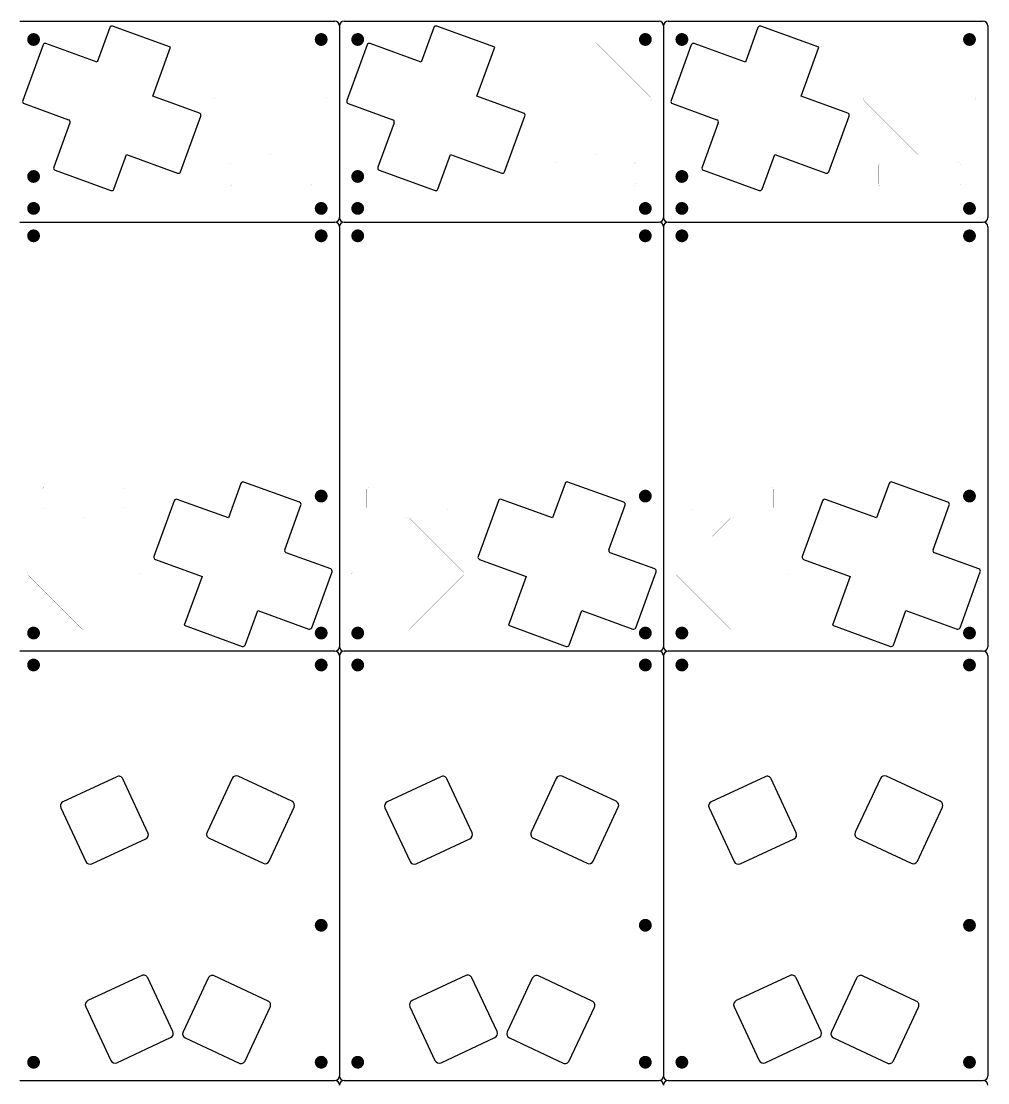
# Model space of a CAD drawing. Extents: x 0 to 355, y 0 to 464.
# Drawn here: x 143.3 to 355, y 231.5 to 464 of the extents above; entities that cross this region are included whole.
import ezdxf

# ---------------------------------------------------------------- set-up
doc = ezdxf.new("R2010")
doc.units = 0
doc.layers.add('20', color=5, linetype='CONTINUOUS')

msp = doc.modelspace()

# ---------------------------------------------------------------- linework, layer by layer
at = {"layer": '20'}
for p, q in [((143, 464), (212, 464)), ((175.9981, 458.3054), (163.3122, 462.9227)), ((213, 463), (213, 426)), ((213, 463), (213, 426)), ((214, 464), (283, 464)), ((246.9981, 458.3054), (234.3122, 462.9227)), ((284, 463), (284, 426)), ((284, 463), (284, 426)), ((285, 464), (354, 464)), ((317.9981, 458.3054), (305.3122, 462.9227)), ((355, 463), (355, 426)), ((162.6714, 462.6238), (159.9132, 455.0459)), ((233.6714, 462.6238), (230.9132, 455.0459)), ((304.6714, 462.6238), (301.9132, 455.0459)), ((148.0714, 458.8238), (143.6251, 446.6078)), ((159.9132, 455.0459), (148.7122, 459.1227)), ((172.1012, 447.5988), (175.9981, 458.3054)), ((219.0714, 458.8238), (214.6251, 446.6078)), ((230.9132, 455.0459), (219.7122, 459.1227)), ((243.1012, 447.5988), (246.9981, 458.3054)), ((290.0714, 458.8238), (285.6251, 446.6078)), ((301.9132, 455.0459), (290.7122, 459.1227)), ((314.1012, 447.5988), (317.9981, 458.3054)), ((182.3282, 443.8764), (172.1012, 447.5988)), ((253.3282, 443.8764), (243.1012, 447.5988)), ((324.3282, 443.8764), (314.1012, 447.5988)), ((143.924, 445.967), (153.6812, 442.4157)), ((214.924, 445.967), (224.6812, 442.4157)), ((285.924, 445.967), (295.6812, 442.4157)), ((153.98, 441.7748), (150.4251, 432.0078)), ((178.1808, 431.0196), (182.6271, 443.2356)), ((224.98, 441.7748), (221.4251, 432.0078)), ((249.1808, 431.0196), (253.6271, 443.2356)), ((295.98, 441.7748), (292.4251, 432.0078)), ((320.1808, 431.0196), (324.6271, 443.2356)), ((163.5808, 427.2196), (166.339, 434.7975)), ((166.339, 434.7975), (177.54, 430.7207)), ((234.5808, 427.2196), (237.339, 434.7975)), ((237.339, 434.7975), (248.54, 430.7207)), ((305.5808, 427.2196), (308.339, 434.7975)), ((308.339, 434.7975), (319.54, 430.7207)), ((150.724, 431.367), (162.94, 426.9207)), ((221.724, 431.367), (233.94, 426.9207)), ((292.724, 431.367), (304.94, 426.9207)), ((213, 426), (213, 421)), ((213, 426), (213, 421)), ((284, 426), (284, 421)), ((284, 426), (284, 421)), ((355, 426), (355, 421)), ((143, 420), (212, 420)), ((213, 419), (213, 327)), ((213, 419), (213, 327)), ((214, 420), (283, 420)), ((284, 419), (284, 327)), ((284, 419), (284, 327)), ((285, 420), (354, 420)), ((355, 419), (355, 327)), ((191.4192, 362.7804), (188.661, 355.2025)), ((204.276, 358.633), (192.06, 363.0793)), ((262.4192, 362.7804), (259.661, 355.2025)), ((275.276, 358.633), (263.06, 363.0793)), ((333.4192, 362.7804), (330.661, 355.2025)), ((346.276, 358.633), (334.06, 363.0793)), ((176.8192, 358.9804), (172.3729, 346.7644)), ((188.661, 355.2025), (177.46, 359.2793)), ((247.8192, 358.9804), (243.3729, 346.7644)), ((259.661, 355.2025), (248.46, 359.2793)), ((318.8192, 358.9804), (314.3729, 346.7644)), ((330.661, 355.2025), (319.46, 359.2793)), ((201.02, 348.2252), (204.5749, 357.9922)), ((272.02, 348.2252), (275.5749, 357.9922)), ((343.02, 348.2252), (346.5749, 357.9922)), ((211.076, 344.033), (201.3188, 347.5844)), ((282.076, 344.033), (272.3188, 347.5844)), ((353.076, 344.033), (343.3188, 347.5844)), ((172.6718, 346.1236), (182.8988, 342.4012)), ((243.6718, 346.1236), (253.8988, 342.4012)), ((314.6718, 346.1236), (324.8988, 342.4012)), ((182.8988, 342.4012), (179.0019, 331.6946)), ((206.9286, 331.1762), (211.3749, 343.3922)), ((253.8988, 342.4012), (250.0019, 331.6946)), ((277.9286, 331.1762), (282.3749, 343.3922)), ((324.8988, 342.4012), (321.0019, 331.6946)), ((348.9286, 331.1762), (353.3749, 343.3922)), ((192.3286, 327.3762), (195.0868, 334.9541)), ((195.0868, 334.9541), (206.2878, 330.8773)), ((263.3286, 327.3762), (266.0868, 334.9541)), ((266.0868, 334.9541), (277.2878, 330.8773)), ((334.3286, 327.3762), (337.0868, 334.9541)), ((337.0868, 334.9541), (348.2878, 330.8773)), ((179.0019, 331.6946), (191.6878, 327.0773)), ((250.0019, 331.6946), (262.6878, 327.0773)), ((321.0019, 331.6946), (333.6878, 327.0773)), ((212, 326), (143, 326)), ((283, 326), (214, 326)), ((354, 326), (285, 326)), ((213, 325), (213, 233)), ((213, 325), (213, 233)), ((284, 325), (284, 233)), ((284, 325), (284, 233)), ((355, 325), (355, 233)), ((164.2262, 298.5375), (152.4442, 293.0435)), ((171.0492, 286.2718), (165.5552, 298.0538)), ((189.4852, 298.1663), (183.9912, 286.3843)), ((202.5961, 293.1559), (190.8141, 298.65)), ((235.2262, 298.5375), (223.4442, 293.0435)), ((242.0492, 286.2718), (236.5552, 298.0538)), ((260.4852, 298.1663), (254.9912, 286.3843)), ((273.5961, 293.1559), (261.8141, 298.65)), ((306.2262, 298.5375), (294.4442, 293.0435)), ((313.0492, 286.2718), (307.5552, 298.0538)), ((331.4852, 298.1663), (325.9912, 286.3843)), ((344.5961, 293.1559), (332.8141, 298.65)), ((151.9605, 291.7145), (157.4546, 279.9325)), ((197.5858, 280.045), (203.0798, 291.827)), ((222.9605, 291.7145), (228.4546, 279.9325)), ((268.5858, 280.045), (274.0798, 291.827)), ((293.9605, 291.7145), (299.4546, 279.9325)), ((339.5858, 280.045), (345.0798, 291.827)), ((158.7835, 279.4488), (170.5655, 284.9429)), ((184.4748, 285.0553), (196.2568, 279.5613)), ((229.7835, 279.4488), (241.5655, 284.9429)), ((255.4748, 285.0553), (267.2568, 279.5613)), ((300.7835, 279.4488), (312.5655, 284.9429)), ((326.4748, 285.0553), (338.2568, 279.5613)), ((169.6895, 254.9799), (157.9075, 249.4858)), ((176.5125, 242.7142), (171.0184, 254.4962)), ((184.2452, 254.4188), (178.7512, 242.6368)), ((197.3562, 249.4084), (185.5742, 254.9025)), ((240.6895, 254.9799), (228.9075, 249.4858)), ((247.5125, 242.7142), (242.0184, 254.4962)), ((255.2452, 254.4188), (249.7512, 242.6368)), ((268.3562, 249.4084), (256.5742, 254.9025)), ((311.6895, 254.9799), (299.9075, 249.4858)), ((318.5125, 242.7142), (313.0184, 254.4962)), ((326.2452, 254.4188), (320.7512, 242.6368)), ((339.3562, 249.4084), (327.5742, 254.9025)), ((157.4238, 248.1569), (162.9179, 236.3749)), ((192.3458, 236.2975), (197.8399, 248.0795)), ((228.4238, 248.1569), (233.9179, 236.3749)), ((263.3458, 236.2975), (268.8399, 248.0795)), ((299.4238, 248.1569), (304.9179, 236.3749)), ((334.3458, 236.2975), (339.8399, 248.0795)), ((164.2468, 235.8912), (176.0288, 241.3852)), ((179.2349, 241.3079), (191.0169, 235.8138)), ((235.2468, 235.8912), (247.0288, 241.3852)), ((250.2349, 241.3079), (262.0169, 235.8138)), ((306.2468, 235.8912), (318.0288, 241.3852)), ((321.2349, 241.3079), (333.0169, 235.8138)), ((143, 232), (212, 232)), ((143, 232), (212, 232)), ((214, 232), (283, 232)), ((214, 232), (283, 232)), ((285, 232), (354, 232)), ((285, 232), (354, 232))]:
    msp.add_line(p, q, dxfattribs=at)
for points, const_width in [([(146, 459.3, 1), (146, 460.7, 1), (146, 459.3)], 1.4), ([(209, 459.3, 1), (209, 460.7, 1), (209, 459.3)], 1.4), ([(217, 459.3, 1), (217, 460.7, 1), (217, 459.3)], 1.4), ([(280, 459.3, 1), (280, 460.7, 1), (280, 459.3)], 1.4), ([(288, 459.3, 1), (288, 460.7, 1), (288, 459.3)], 1.4), ([(351, 459.3, 1), (351, 460.7, 1), (351, 459.3)], 1.4), ([(198.3536, 459.1464, 0.4142), (197.6464, 459.1464)], 0.01), ([(197.6447, 459.1482, 1), (197.6482, 459.1447)], 0.005), ([(197.6482, 459.1447, 1), (197.6447, 459.1482)], 0.005), ([(198.3553, 459.1482, 1), (198.3518, 459.1447)], 0.005), ([(198.3518, 459.1447, 1), (198.3553, 459.1482)], 0.005), ([(269.3536, 459.1464, 0.4142), (268.6464, 459.1464)], 0.01), ([(268.6447, 459.1482, 1), (268.6482, 459.1447)], 0.005), ([(268.6482, 459.1447, 1), (268.6447, 459.1482)], 0.005), ([(269.3553, 459.1482, 1), (269.3518, 459.1447)], 0.005), ([(269.3518, 459.1447, 1), (269.3553, 459.1482)], 0.005), ([(340.3536, 459.1464, 0.4142), (339.6464, 459.1464)], 0.01), ([(339.6447, 459.1482, 1), (339.6482, 459.1447)], 0.005), ([(339.6482, 459.1447, 1), (339.6447, 459.1482)], 0.005), ([(340.3553, 459.1482, 1), (340.3518, 459.1447)], 0.005), ([(340.3518, 459.1447, 1), (340.3553, 459.1482)], 0.005), ([(185.8536, 447.3536, 0.4142), (185.8536, 446.6464)], 0.01), ([(185.8518, 447.3553, 1), (185.8553, 447.3518)], 0.005), ([(185.8553, 446.6482, 1), (185.8518, 446.6447)], 0.005), ([(185.8553, 447.3518, 1), (185.8518, 447.3553)], 0.005), ([(185.8518, 446.6447, 1), (185.8553, 446.6482)], 0.005), ([(210.1464, 446.6464, 0.4142), (210.1464, 447.3536)], 0.01), ([(210.1482, 447.3553, 1), (210.1447, 447.3518)], 0.005), ([(210.1447, 446.6482, 1), (210.1482, 446.6447)], 0.005), ([(210.1447, 447.3518, 1), (210.1482, 447.3553)], 0.005), ([(210.1482, 446.6447, 1), (210.1447, 446.6482)], 0.005), ([(256.8536, 447.3536, 0.4142), (256.8536, 446.6464)], 0.01), ([(256.8518, 447.3553, 1), (256.8553, 447.3518)], 0.005), ([(256.8553, 446.6482, 1), (256.8518, 446.6447)], 0.005), ([(256.8553, 447.3518, 1), (256.8518, 447.3553)], 0.005), ([(256.8518, 446.6447, 1), (256.8553, 446.6482)], 0.005), ([(281.1464, 446.6464, 0.4142), (281.1464, 447.3536)], 0.01), ([(281.1482, 447.3553, 1), (281.1447, 447.3518)], 0.005), ([(281.1447, 446.6482, 1), (281.1482, 446.6447)], 0.005), ([(281.1447, 447.3518, 1), (281.1482, 447.3553)], 0.005), ([(281.1482, 446.6447, 1), (281.1447, 446.6482)], 0.005), ([(327.8536, 447.3536, 0.4142), (327.8536, 446.6464)], 0.01), ([(327.8518, 447.3553, 1), (327.8553, 447.3518)], 0.005), ([(327.8553, 446.6482, 1), (327.8518, 446.6447)], 0.005), ([(327.8553, 447.3518, 1), (327.8518, 447.3553)], 0.005), ([(327.8518, 446.6447, 1), (327.8553, 446.6482)], 0.005), ([(352.1464, 446.6464, 0.4142), (352.1464, 447.3536)], 0.01), ([(352.1482, 447.3553, 1), (352.1447, 447.3518)], 0.005), ([(352.1447, 446.6482, 1), (352.1482, 446.6447)], 0.005), ([(352.1447, 447.3518, 1), (352.1482, 447.3553)], 0.005), ([(352.1482, 446.6447, 1), (352.1447, 446.6482)], 0.005), ([(197.6464, 434.8536, 0.4142), (198.3536, 434.8536)], 0.01), ([(197.6482, 434.8553, 1), (197.6447, 434.8518)], 0.005), ([(197.6447, 434.8518, 1), (197.6482, 434.8553)], 0.005), ([(198.3518, 434.8553, 1), (198.3553, 434.8518)], 0.005), ([(198.3553, 434.8518, 1), (198.3518, 434.8553)], 0.005), ([(268.6464, 434.8536, 0.4142), (269.3536, 434.8536)], 0.01), ([(268.6482, 434.8553, 1), (268.6447, 434.8518)], 0.005), ([(268.6447, 434.8518, 1), (268.6482, 434.8553)], 0.005), ([(269.3518, 434.8553, 1), (269.3553, 434.8518)], 0.005), ([(269.3553, 434.8518, 1), (269.3518, 434.8553)], 0.005), ([(339.6464, 434.8536, 0.4142), (340.3536, 434.8536)], 0.01), ([(339.6482, 434.8553, 1), (339.6447, 434.8518)], 0.005), ([(339.6447, 434.8518, 1), (339.6482, 434.8553)], 0.005), ([(340.3518, 434.8553, 1), (340.3553, 434.8518)], 0.005), ([(340.3553, 434.8518, 1), (340.3518, 434.8553)], 0.005), ([(189.5, 433, 0.4142), (189, 432.5)], 0.01), ([(189.0025, 432.5, 1), (188.9975, 432.5)], 0.005), ([(188.9975, 432.5, 1), (189.0025, 432.5)], 0.005), ([(189.5, 433.0025, 1), (189.5, 432.9975)], 0.005), ([(189.5, 432.9975, 1), (189.5, 433.0025)], 0.005), ([(207, 432.5, 0.4142), (206.5, 433)], 0.01), ([(206.5, 433.0025, 1), (206.5, 432.9975)], 0.005), ([(206.5, 432.9975, 1), (206.5, 433.0025)], 0.005), ([(207.0025, 432.5, 1), (206.9975, 432.5)], 0.005), ([(206.9975, 432.5, 1), (207.0025, 432.5)], 0.005), ([(260.5, 433, 0.4142), (260, 432.5)], 0.01), ([(260.0025, 432.5, 1), (259.9975, 432.5)], 0.005), ([(259.9975, 432.5, 1), (260.0025, 432.5)], 0.005), ([(260.5, 433.0025, 1), (260.5, 432.9975)], 0.005), ([(260.5, 432.9975, 1), (260.5, 433.0025)], 0.005), ([(278, 432.5, 0.4142), (277.5, 433)], 0.01), ([(277.5, 433.0025, 1), (277.5, 432.9975)], 0.005), ([(277.5, 432.9975, 1), (277.5, 433.0025)], 0.005), ([(278.0025, 432.5, 1), (277.9975, 432.5)], 0.005), ([(277.9975, 432.5, 1), (278.0025, 432.5)], 0.005), ([(331.5, 433, 0.4142), (331, 432.5)], 0.01), ([(331.0025, 432.5, 1), (330.9975, 432.5)], 0.005), ([(330.9975, 432.5, 1), (331.0025, 432.5)], 0.005), ([(331.5, 433.0025, 1), (331.5, 432.9975)], 0.005), ([(331.5, 432.9975, 1), (331.5, 433.0025)], 0.005), ([(349, 432.5, 0.4142), (348.5, 433)], 0.01), ([(348.5, 433.0025, 1), (348.5, 432.9975)], 0.005), ([(348.5, 432.9975, 1), (348.5, 433.0025)], 0.005), ([(349.0025, 432.5, 1), (348.9975, 432.5)], 0.005), ([(348.9975, 432.5, 1), (349.0025, 432.5)], 0.005), ([(146, 429.3, 1), (146, 430.7, 1), (146, 429.3)], 1.4), ([(217, 429.3, 1), (217, 430.7, 1), (217, 429.3)], 1.4), ([(288, 429.3, 1), (288, 430.7, 1), (288, 429.3)], 1.4), ([(189, 428.5, 0.4142), (189.5, 428)], 0.01), ([(189.0025, 428.5, 1), (188.9975, 428.5)], 0.005), ([(188.9975, 428.5, 1), (189.0025, 428.5)], 0.005), ([(189.5, 428.0025, 1), (189.5, 427.9975)], 0.005), ([(189.5, 427.9975, 1), (189.5, 428.0025)], 0.005), ([(206.5, 428, 0.4142), (207, 428.5)], 0.01), ([(206.5, 428.0025, 1), (206.5, 427.9975)], 0.005), ([(206.5, 427.9975, 1), (206.5, 428.0025)], 0.005), ([(207.0025, 428.5, 1), (206.9975, 428.5)], 0.005), ([(206.9975, 428.5, 1), (207.0025, 428.5)], 0.005), ([(260, 428.5, 0.4142), (260.5, 428)], 0.01), ([(260.0025, 428.5, 1), (259.9975, 428.5)], 0.005), ([(259.9975, 428.5, 1), (260.0025, 428.5)], 0.005), ([(260.5, 428.0025, 1), (260.5, 427.9975)], 0.005), ([(260.5, 427.9975, 1), (260.5, 428.0025)], 0.005), ([(277.5, 428, 0.4142), (278, 428.5)], 0.01), ([(277.5, 428.0025, 1), (277.5, 427.9975)], 0.005), ([(277.5, 427.9975, 1), (277.5, 428.0025)], 0.005), ([(278.0025, 428.5, 1), (277.9975, 428.5)], 0.005), ([(277.9975, 428.5, 1), (278.0025, 428.5)], 0.005), ([(331, 428.5, 0.4142), (331.5, 428)], 0.01), ([(331.0025, 428.5, 1), (330.9975, 428.5)], 0.005), ([(330.9975, 428.5, 1), (331.0025, 428.5)], 0.005), ([(331.5, 428.0025, 1), (331.5, 427.9975)], 0.005), ([(331.5, 427.9975, 1), (331.5, 428.0025)], 0.005), ([(348.5, 428, 0.4142), (349, 428.5)], 0.01), ([(348.5, 428.0025, 1), (348.5, 427.9975)], 0.005), ([(348.5, 427.9975, 1), (348.5, 428.0025)], 0.005), ([(349.0025, 428.5, 1), (348.9975, 428.5)], 0.005), ([(348.9975, 428.5, 1), (349.0025, 428.5)], 0.005), ([(213, 426.0025, 1), (213, 425.9975)], 0.005), ([(213, 425.9975, 1), (213, 426.0025)], 0.005), ([(284, 426.0025, 1), (284, 425.9975)], 0.005), ([(284, 425.9975, 1), (284, 426.0025)], 0.005), ([(355, 425.9975, 1), (355, 426.0025)], 0.005), ([(146, 422.3, 1), (146, 423.7, 1), (146, 422.3)], 1.4), ([(209, 422.3, 1), (209, 423.7, 1), (209, 422.3)], 1.4), ([(217, 422.3, 1), (217, 423.7, 1), (217, 422.3)], 1.4), ([(280, 422.3, 1), (280, 423.7, 1), (280, 422.3)], 1.4), ([(288, 422.3, 1), (288, 423.7, 1), (288, 422.3)], 1.4), ([(351, 422.3, 1), (351, 423.7, 1), (351, 422.3)], 1.4), ([(146, 416.3, 1), (146, 417.7, 1), (146, 416.3)], 1.4), ([(209, 416.3, 1), (209, 417.7, 1), (209, 416.3)], 1.4), ([(217, 416.3, 1), (217, 417.7, 1), (217, 416.3)], 1.4), ([(280, 416.3, 1), (280, 417.7, 1), (280, 416.3)], 1.4), ([(288, 416.3, 1), (288, 417.7, 1), (288, 416.3)], 1.4), ([(351, 416.3, 1), (351, 417.7, 1), (351, 416.3)], 1.4), ([(148.5, 362, 0.4142), (148, 361.5)], 0.01), ([(148.0025, 361.5, 1), (147.9975, 361.5)], 0.005), ([(147.9975, 361.5, 1), (148.0025, 361.5)], 0.005), ([(148.5, 362.0025, 1), (148.5, 361.9975)], 0.005), ([(148.5, 361.9975, 1), (148.5, 362.0025)], 0.005), ([(166, 361.5, 0.4142), (165.5, 362)], 0.01), ([(165.5, 362.0025, 1), (165.5, 361.9975)], 0.005), ([(165.5, 361.9975, 1), (165.5, 362.0025)], 0.005), ([(166.0025, 361.5, 1), (165.9975, 361.5)], 0.005), ([(165.9975, 361.5, 1), (166.0025, 361.5)], 0.005), ([(209, 359.3, 1), (209, 360.7, 1), (209, 359.3)], 1.4), ([(219.5, 362, 0.4142), (219, 361.5)], 0.01), ([(219.0025, 361.5, 1), (218.9975, 361.5)], 0.005), ([(218.9975, 361.5, 1), (219.0025, 361.5)], 0.005), ([(219.5, 362.0025, 1), (219.5, 361.9975)], 0.005), ([(219.5, 361.9975, 1), (219.5, 362.0025)], 0.005), ([(237, 361.5, 0.4142), (236.5, 362)], 0.01), ([(236.5, 362.0025, 1), (236.5, 361.9975)], 0.005), ([(236.5, 361.9975, 1), (236.5, 362.0025)], 0.005), ([(237.0025, 361.5, 1), (236.9975, 361.5)], 0.005), ([(236.9975, 361.5, 1), (237.0025, 361.5)], 0.005), ([(280, 359.3, 1), (280, 360.7, 1), (280, 359.3)], 1.4), ([(290.5, 362, 0.4142), (290, 361.5)], 0.01), ([(290.0025, 361.5, 1), (289.9975, 361.5)], 0.005), ([(289.9975, 361.5, 1), (290.0025, 361.5)], 0.005), ([(290.5, 362.0025, 1), (290.5, 361.9975)], 0.005), ([(290.5, 361.9975, 1), (290.5, 362.0025)], 0.005), ([(308, 361.5, 0.4142), (307.5, 362)], 0.01), ([(307.5, 362.0025, 1), (307.5, 361.9975)], 0.005), ([(307.5, 361.9975, 1), (307.5, 362.0025)], 0.005), ([(308.0025, 361.5, 1), (307.9975, 361.5)], 0.005), ([(307.9975, 361.5, 1), (308.0025, 361.5)], 0.005), ([(351, 359.3, 1), (351, 360.7, 1), (351, 359.3)], 1.4), ([(148, 357.5, 0.4142), (148.5, 357)], 0.01), ([(148.0025, 357.5, 1), (147.9975, 357.5)], 0.005), ([(147.9975, 357.5, 1), (148.0025, 357.5)], 0.005), ([(148.5, 357.0025, 1), (148.5, 356.9975)], 0.005), ([(148.5, 356.9975, 1), (148.5, 357.0025)], 0.005), ([(165.5, 357, 0.4142), (166, 357.5)], 0.01), ([(165.5, 357.0025, 1), (165.5, 356.9975)], 0.005), ([(165.5, 356.9975, 1), (165.5, 357.0025)], 0.005), ([(166.0025, 357.5, 1), (165.9975, 357.5)], 0.005), ([(165.9975, 357.5, 1), (166.0025, 357.5)], 0.005), ([(219, 357.5, 0.4142), (219.5, 357)], 0.01), ([(219.0025, 357.5, 1), (218.9975, 357.5)], 0.005), ([(218.9975, 357.5, 1), (219.0025, 357.5)], 0.005), ([(219.5, 357.0025, 1), (219.5, 356.9975)], 0.005), ([(219.5, 356.9975, 1), (219.5, 357.0025)], 0.005), ([(236.5, 357, 0.4142), (237, 357.5)], 0.01), ([(236.5, 357.0025, 1), (236.5, 356.9975)], 0.005), ([(236.5, 356.9975, 1), (236.5, 357.0025)], 0.005), ([(237.0025, 357.5, 1), (236.9975, 357.5)], 0.005), ([(236.9975, 357.5, 1), (237.0025, 357.5)], 0.005), ([(290, 357.5, 0.4142), (290.5, 357)], 0.01), ([(290.0025, 357.5, 1), (289.9975, 357.5)], 0.005), ([(289.9975, 357.5, 1), (290.0025, 357.5)], 0.005), ([(290.5, 357.0025, 1), (290.5, 356.9975)], 0.005), ([(290.5, 356.9975, 1), (290.5, 357.0025)], 0.005), ([(307.5, 357, 0.4142), (308, 357.5)], 0.01), ([(307.5, 357.0025, 1), (307.5, 356.9975)], 0.005), ([(307.5, 356.9975, 1), (307.5, 357.0025)], 0.005), ([(308.0025, 357.5, 1), (307.9975, 357.5)], 0.005), ([(307.9975, 357.5, 1), (308.0025, 357.5)], 0.005), ([(157.3536, 355.1464, 0.4142), (156.6464, 355.1464)], 0.01), ([(156.6447, 355.1482, 1), (156.6482, 355.1447)], 0.005), ([(156.6482, 355.1447, 1), (156.6447, 355.1482)], 0.005), ([(157.3553, 355.1482, 1), (157.3518, 355.1447)], 0.005), ([(157.3518, 355.1447, 1), (157.3553, 355.1482)], 0.005), ([(228.3536, 355.1464, 0.4142), (227.6464, 355.1464)], 0.01), ([(227.6447, 355.1482, 1), (227.6482, 355.1447)], 0.005), ([(227.6482, 355.1447, 1), (227.6447, 355.1482)], 0.005), ([(228.3553, 355.1482, 1), (228.3518, 355.1447)], 0.005), ([(228.3518, 355.1447, 1), (228.3553, 355.1482)], 0.005), ([(299.3536, 355.1464, 0.4142), (298.6464, 355.1464)], 0.01), ([(298.6447, 355.1482, 1), (298.6482, 355.1447)], 0.005), ([(298.6482, 355.1447, 1), (298.6447, 355.1482)], 0.005), ([(299.3553, 355.1482, 1), (299.3518, 355.1447)], 0.005), ([(299.3518, 355.1447, 1), (299.3553, 355.1482)], 0.005), ([(144.8536, 343.3536, 0.4142), (144.8536, 342.6464)], 0.01), ([(144.8518, 343.3553, 1), (144.8553, 343.3518)], 0.005), ([(144.8553, 342.6482, 1), (144.8518, 342.6447)], 0.005), ([(144.8553, 343.3518, 1), (144.8518, 343.3553)], 0.005), ([(144.8518, 342.6447, 1), (144.8553, 342.6482)], 0.005), ([(169.1464, 342.6464, 0.4142), (169.1464, 343.3536)], 0.01), ([(169.1482, 343.3553, 1), (169.1447, 343.3518)], 0.005), ([(169.1447, 342.6482, 1), (169.1482, 342.6447)], 0.005), ([(169.1447, 343.3518, 1), (169.1482, 343.3553)], 0.005), ([(169.1482, 342.6447, 1), (169.1447, 342.6482)], 0.005), ([(215.8536, 343.3536, 0.4142), (215.8536, 342.6464)], 0.01), ([(215.8518, 343.3553, 1), (215.8553, 343.3518)], 0.005), ([(215.8553, 342.6482, 1), (215.8518, 342.6447)], 0.005), ([(215.8553, 343.3518, 1), (215.8518, 343.3553)], 0.005), ([(215.8518, 342.6447, 1), (215.8553, 342.6482)], 0.005), ([(240.1464, 342.6464, 0.4142), (240.1464, 343.3536)], 0.01), ([(240.1482, 343.3553, 1), (240.1447, 343.3518)], 0.005), ([(240.1447, 342.6482, 1), (240.1482, 342.6447)], 0.005), ([(240.1447, 343.3518, 1), (240.1482, 343.3553)], 0.005), ([(240.1482, 342.6447, 1), (240.1447, 342.6482)], 0.005), ([(286.8536, 343.3536, 0.4142), (286.8536, 342.6464)], 0.01), ([(286.8518, 343.3553, 1), (286.8553, 343.3518)], 0.005), ([(286.8553, 342.6482, 1), (286.8518, 342.6447)], 0.005), ([(286.8553, 343.3518, 1), (286.8518, 343.3553)], 0.005), ([(286.8518, 342.6447, 1), (286.8553, 342.6482)], 0.005), ([(311.1464, 342.6464, 0.4142), (311.1464, 343.3536)], 0.01), ([(311.1482, 343.3553, 1), (311.1447, 343.3518)], 0.005), ([(311.1447, 342.6482, 1), (311.1482, 342.6447)], 0.005), ([(311.1447, 343.3518, 1), (311.1482, 343.3553)], 0.005), ([(311.1482, 342.6447, 1), (311.1447, 342.6482)], 0.005), ([(146, 329.3, 1), (146, 330.7, 1), (146, 329.3)], 1.4), ([(156.6464, 330.8536, 0.4142), (157.3536, 330.8536)], 0.01), ([(156.6482, 330.8553, 1), (156.6447, 330.8518)], 0.005), ([(156.6447, 330.8518, 1), (156.6482, 330.8553)], 0.005), ([(157.3518, 330.8553, 1), (157.3553, 330.8518)], 0.005), ([(157.3553, 330.8518, 1), (157.3518, 330.8553)], 0.005), ([(209, 329.3, 1), (209, 330.7, 1), (209, 329.3)], 1.4), ([(217, 329.3, 1), (217, 330.7, 1), (217, 329.3)], 1.4), ([(227.6464, 330.8536, 0.4142), (228.3536, 330.8536)], 0.01), ([(227.6482, 330.8553, 1), (227.6447, 330.8518)], 0.005), ([(227.6447, 330.8518, 1), (227.6482, 330.8553)], 0.005), ([(228.3518, 330.8553, 1), (228.3553, 330.8518)], 0.005), ([(228.3553, 330.8518, 1), (228.3518, 330.8553)], 0.005), ([(280, 329.3, 1), (280, 330.7, 1), (280, 329.3)], 1.4), ([(288, 329.3, 1), (288, 330.7, 1), (288, 329.3)], 1.4), ([(298.6464, 330.8536, 0.4142), (299.3536, 330.8536)], 0.01), ([(298.6482, 330.8553, 1), (298.6447, 330.8518)], 0.005), ([(298.6447, 330.8518, 1), (298.6482, 330.8553)], 0.005), ([(299.3518, 330.8553, 1), (299.3553, 330.8518)], 0.005), ([(299.3553, 330.8518, 1), (299.3518, 330.8553)], 0.005), ([(351, 329.3, 1), (351, 330.7, 1), (351, 329.3)], 1.4), ([(146, 322.3, 1), (146, 323.7, 1), (146, 322.3)], 1.4), ([(209, 322.3, 1), (209, 323.7, 1), (209, 322.3)], 1.4), ([(217, 322.3, 1), (217, 323.7, 1), (217, 322.3)], 1.4), ([(280, 322.3, 1), (280, 323.7, 1), (280, 322.3)], 1.4), ([(288, 322.3, 1), (288, 323.7, 1), (288, 322.3)], 1.4), ([(351, 322.3, 1), (351, 323.7, 1), (351, 322.3)], 1.4), ([(209, 265.3, 1), (209, 266.7, 1), (209, 265.3)], 1.4), ([(280, 265.3, 1), (280, 266.7, 1), (280, 265.3)], 1.4), ([(351, 265.3, 1), (351, 266.7, 1), (351, 265.3)], 1.4), ([(146, 235.3, 1), (146, 236.7, 1), (146, 235.3)], 1.4), ([(209, 235.3, 1), (209, 236.7, 1), (209, 235.3)], 1.4), ([(217, 235.3, 1), (217, 236.7, 1), (217, 235.3)], 1.4), ([(280, 235.3, 1), (280, 236.7, 1), (280, 235.3)], 1.4), ([(288, 235.3, 1), (288, 236.7, 1), (288, 235.3)], 1.4), ([(351, 235.3, 1), (351, 236.7, 1), (351, 235.3)], 1.4)]:
    msp.add_lwpolyline(points, format="xyb", dxfattribs=dict(at, const_width=const_width))
at = {"layer": '20', "const_width": 0.01}
for points in [[(185.8536, 447.3536), (197.6464, 459.1464)], [(198.3536, 459.1464), (210.1464, 447.3536)], [(256.8536, 447.3536), (268.6464, 459.1464)], [(269.3536, 459.1464), (281.1464, 447.3536)], [(327.8536, 447.3536), (339.6464, 459.1464)], [(340.3536, 459.1464), (352.1464, 447.3536)], [(197.6464, 434.8536), (185.8536, 446.6464)], [(210.1464, 446.6464), (198.3536, 434.8536)], [(268.6464, 434.8536), (256.8536, 446.6464)], [(281.1464, 446.6464), (269.3536, 434.8536)], [(339.6464, 434.8536), (327.8536, 446.6464)], [(352.1464, 446.6464), (340.3536, 434.8536)], [(189, 428.5), (189, 432.5)], [(189.5, 433), (206.5, 433)], [(207, 428.5), (207, 432.5)], [(260, 428.5), (260, 432.5)], [(260.5, 433), (277.5, 433)], [(278, 428.5), (278, 432.5)], [(331, 428.5), (331, 432.5)], [(331.5, 433), (348.5, 433)], [(349, 428.5), (349, 432.5)], [(206.5, 428), (189.5, 428)], [(277.5, 428), (260.5, 428)], [(348.5, 428), (331.5, 428)], [(142, 426), (213, 426)], [(213, 426), (284, 426)], [(284, 426), (355, 426)], [(148, 361.5), (148, 357.5)], [(148.5, 362), (165.5, 362)], [(166, 361.5), (166, 357.5)], [(219, 361.5), (219, 357.5)], [(219.5, 362), (236.5, 362)], [(237, 361.5), (237, 357.5)], [(290, 361.5), (290, 357.5)], [(290.5, 362), (307.5, 362)], [(308, 361.5), (308, 357.5)], [(165.5, 357), (148.5, 357)], [(236.5, 357), (219.5, 357)], [(307.5, 357), (290.5, 357)], [(144.8536, 343.3536), (156.6464, 355.1464)], [(157.3536, 355.1464), (169.1464, 343.3536)], [(215.8536, 343.3536), (227.6464, 355.1464)], [(228.3536, 355.1464), (240.1464, 343.3536)], [(286.8536, 343.3536), (298.6464, 355.1464)], [(299.3536, 355.1464), (311.1464, 343.3536)], [(156.6464, 330.8536), (144.8536, 342.6464)], [(169.1464, 342.6464), (157.3536, 330.8536)], [(227.6464, 330.8536), (215.8536, 342.6464)], [(240.1464, 342.6464), (228.3536, 330.8536)], [(298.6464, 330.8536), (286.8536, 342.6464)], [(311.1464, 342.6464), (299.3536, 330.8536)]]:
    msp.add_lwpolyline(points, dxfattribs=at)
at = {"layer": '20'}
for centre, radius, start, end in [((163.1412, 462.4528), 0.5, 69.9998, 159.9999), ((212, 463), 1, 0, 90), ((214, 463), 1, 90, 180), ((234.1412, 462.4528), 0.5, 69.9998, 159.9999), ((283, 463), 1, 0, 90), ((285, 463), 1, 90, 180), ((305.1412, 462.4528), 0.5, 69.9998, 159.9999), ((354, 463), 1, 0, 90), ((148.5412, 458.6528), 0.5, 69.9998, 159.9999), ((219.5412, 458.6528), 0.5, 69.9998, 159.9999), ((290.5412, 458.6528), 0.5, 69.9998, 159.9999), ((144.095, 446.4368), 0.5, 160.0003, 250.0001), ((215.095, 446.4368), 0.5, 160.0003, 250.0001), ((286.095, 446.4368), 0.5, 160.0003, 250.0001), ((153.5102, 441.9458), 0.5, 340.0003, 70.0001), ((182.1572, 443.4066), 0.5, 340.0003, 70.0001), ((224.5102, 441.9458), 0.5, 340.0003, 70.0001), ((253.1572, 443.4066), 0.5, 340.0003, 70.0001), ((295.5102, 441.9458), 0.5, 340.0003, 70.0001), ((324.1572, 443.4066), 0.5, 340.0003, 70.0001), ((150.895, 431.8368), 0.5, 160.0003, 250.0001), ((177.711, 431.1906), 0.5, 249.9998, 339.9999), ((221.895, 431.8368), 0.5, 160.0003, 250.0001), ((248.711, 431.1906), 0.5, 249.9998, 339.9999), ((292.895, 431.8368), 0.5, 160.0003, 250.0001), ((319.711, 431.1906), 0.5, 249.9998, 339.9999), ((163.111, 427.3906), 0.5, 249.9998, 339.9999), ((234.111, 427.3906), 0.5, 249.9998, 339.9999), ((305.111, 427.3906), 0.5, 249.9998, 339.9999), ((212, 421), 1, 270, 0), ((214, 421), 1, 180, 270), ((283, 421), 1, 270, 0), ((285, 421), 1, 180, 270), ((354, 421), 1, 270, 0), ((212, 419), 1, 0, 90), ((214, 419), 1, 90, 180), ((283, 419), 1, 0, 90), ((285, 419), 1, 90, 180), ((354, 419), 1, 0, 90), ((191.889, 362.6094), 0.5, 69.9998, 159.9999), ((262.889, 362.6094), 0.5, 69.9998, 159.9999), ((333.889, 362.6094), 0.5, 69.9998, 159.9999), ((177.289, 358.8094), 0.5, 69.9998, 159.9999), ((204.105, 358.1632), 0.5, 340.0003, 70.0001), ((248.289, 358.8094), 0.5, 69.9998, 159.9999), ((275.105, 358.1632), 0.5, 340.0003, 70.0001), ((319.289, 358.8094), 0.5, 69.9998, 159.9999), ((346.105, 358.1632), 0.5, 340.0003, 70.0001), ((172.8428, 346.5934), 0.5, 160.0003, 250.0001), ((201.4898, 348.0542), 0.5, 160.0003, 250.0001), ((243.8428, 346.5934), 0.5, 160.0003, 250.0001), ((272.4898, 348.0542), 0.5, 160.0003, 250.0001), ((314.8428, 346.5934), 0.5, 160.0003, 250.0001), ((343.4898, 348.0542), 0.5, 160.0003, 250.0001), ((210.905, 343.5632), 0.5, 340.0003, 70.0001), ((281.905, 343.5632), 0.5, 340.0003, 70.0001), ((352.905, 343.5632), 0.5, 340.0003, 70.0001), ((206.4588, 331.3472), 0.5, 249.9998, 339.9999), ((277.4588, 331.3472), 0.5, 249.9998, 339.9999), ((348.4588, 331.3472), 0.5, 249.9998, 339.9999), ((191.8588, 327.5472), 0.5, 249.9998, 339.9999), ((212, 327), 1, 270, 0), ((212, 325), 1, 0, 90), ((214, 327), 1, 180, 270), ((214, 325), 1, 90, 180), ((262.8588, 327.5472), 0.5, 249.9998, 339.9999), ((283, 327), 1, 270, 0), ((283, 325), 1, 0, 90), ((285, 327), 1, 180, 270), ((285, 325), 1, 90, 180), ((333.8588, 327.5472), 0.5, 249.9998, 339.9999), ((354, 327), 1, 270, 0), ((354, 325), 1, 0, 90), ((164.6489, 297.6312), 1, 24.9999, 114.9999), ((190.3915, 297.7437), 1, 65, 155), ((235.6489, 297.6312), 1, 24.9999, 114.9999), ((261.3915, 297.7437), 1, 65, 155), ((306.6489, 297.6312), 1, 24.9999, 114.9999), ((332.3915, 297.7437), 1, 65, 155), ((152.8668, 292.1371), 1, 115.0001, 205.0001), ((202.1735, 292.2496), 1, 335, 65), ((223.8668, 292.1371), 1, 115.0001, 205.0001), ((273.1735, 292.2496), 1, 335, 65), ((294.8668, 292.1371), 1, 115.0001, 205.0001), ((344.1735, 292.2496), 1, 335, 65), ((170.1429, 285.8492), 1, 295, 25), ((184.8975, 285.9617), 1, 155, 245), ((241.1429, 285.8492), 1, 295, 25), ((255.8975, 285.9617), 1, 155, 245), ((312.1429, 285.8492), 1, 295, 25), ((326.8975, 285.9617), 1, 155, 245), ((158.3609, 280.3551), 1, 205.0001, 295.0001), ((196.6795, 280.4676), 1, 245, 335), ((229.3609, 280.3551), 1, 205.0001, 295.0001), ((267.6795, 280.4676), 1, 245, 335), ((300.3609, 280.3551), 1, 205.0001, 295.0001), ((338.6795, 280.4676), 1, 245, 335), ((170.1121, 254.0736), 1, 24.9999, 114.9999), ((185.1516, 253.9962), 1, 65.0001, 155.0001), ((241.1121, 254.0736), 1, 24.9999, 114.9999), ((256.1516, 253.9962), 1, 65.0001, 155.0001), ((312.1121, 254.0736), 1, 24.9999, 114.9999), ((327.1516, 253.9962), 1, 65.0001, 155.0001), ((158.3301, 248.5795), 1, 115.0001, 205.0001), ((196.9336, 248.5021), 1, 335.0001, 65.0001), ((229.3301, 248.5795), 1, 115.0001, 205.0001), ((267.9336, 248.5021), 1, 335.0001, 65.0001), ((300.3301, 248.5795), 1, 115.0001, 205.0001), ((338.9336, 248.5021), 1, 335.0001, 65.0001), ((175.6062, 242.2916), 1, 294.9999, 24.9999), ((179.6575, 242.2142), 1, 154.9999, 244.9999), ((246.6062, 242.2916), 1, 294.9999, 24.9999), ((250.6575, 242.2142), 1, 154.9999, 244.9999), ((317.6062, 242.2916), 1, 294.9999, 24.9999), ((321.6575, 242.2142), 1, 154.9999, 244.9999), ((163.8242, 236.7975), 1, 205.0001, 295.0001), ((191.4395, 236.7201), 1, 244.9999, 334.9999), ((234.8242, 236.7975), 1, 205.0001, 295.0001), ((262.4395, 236.7201), 1, 244.9999, 334.9999), ((305.8242, 236.7975), 1, 205.0001, 295.0001), ((333.4395, 236.7201), 1, 244.9999, 334.9999), ((212, 233), 1, 270, 0), ((214, 233), 1, 180, 270), ((283, 233), 1, 270, 0), ((285, 233), 1, 180, 270), ((354, 233), 1, 270, 0), ((212, 231), 1, 0, 90), ((214, 231), 1, 90, 180), ((283, 231), 1, 0, 90), ((285, 231), 1, 90, 180), ((354, 231), 1, 0, 90)]:
    msp.add_arc(centre, radius, start, end, dxfattribs=at)

doc.saveas('drawing.dxf')
